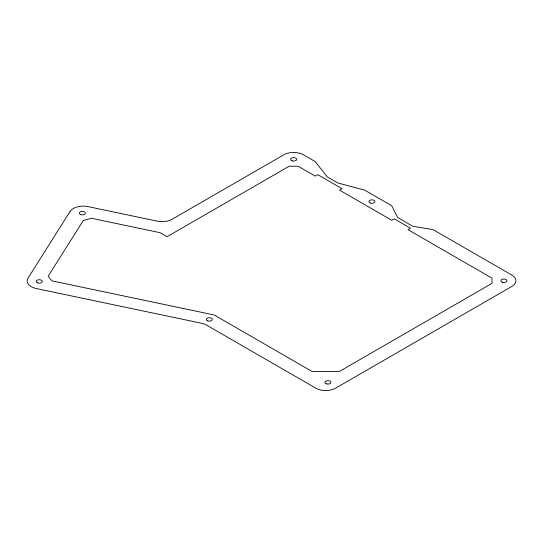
<?xml version="1.0" encoding="UTF-8"?>
<svg xmlns="http://www.w3.org/2000/svg" width="543" height="543" viewBox="0 0 543 543"><rect width="100%" height="100%" fill="white"/><g stroke="black" fill="none" stroke-linecap="round" stroke-linejoin="round"><path stroke-width="0.81" d="M70.061 211.444L27.992 278.172A14.016 8.091 0 0 0 36.367 288.543L201.507 323.248A14.016 8.091 0 0 1 206.625 325.135L315.802 388.17A14.016 8.091 0 0 0 335.622 388.17L511.757 286.48A14.016 8.091 0 0 0 511.757 275.036L433.178 229.675L412.768 226.248L397.625 217.499L391.727 205.736L364.726 190.152L337.841 182.984L327.443 176.984L315.035 161.461L303.551 154.83A14.016 8.091 0 0 0 283.731 154.83L172.063 219.304A14.016 8.091 0 0 1 157.361 221.184L88.02 206.611A14.016 8.091 0 0 0 70.061 211.444M83.317 220.465L48.184 276.19L51.985 280.887L214.22 314.988L312.232 371.575L339.199 371.575L491.999 283.351L491.999 278.165L408.01 229.675L410.528 228.223L394.238 218.815L391.727 220.268L339.558 190.152L342.07 188.699L317.77 174.663L315.252 176.115L298.175 166.26L289.147 166.239L167.081 236.707L160.144 232.703L91.462 218.272L83.317 220.465M370.428 203.075A3 1.731 0 0 0 374.935 201.575A3 1.731 0 0 0 370.428 200.075A3 1.731 0 0 0 370.428 203.075M292.148 160.857A3 1.731 0 0 0 296.654 159.357A3 1.731 0 0 0 292.148 157.857A3 1.731 0 0 0 292.148 160.857M80.846 214.628A3 1.731 0 0 0 85.353 213.127A3 1.731 0 0 0 80.846 211.621A3 1.731 0 0 0 80.846 214.628M37.603 282.889A3 1.731 0 0 0 42.273 281.559A3 1.731 0 0 0 37.942 279.889A3 1.731 0 0 0 37.603 282.889M207.82 320.927A3 1.731 0 0 0 212.327 319.427A3 1.731 0 0 0 207.82 317.926A3 1.731 0 0 0 207.82 320.927M326.458 383.853A3 1.731 0 0 0 330.965 382.353A3 1.731 0 0 0 326.458 380.853A3 1.731 0 0 0 326.458 383.853M502.431 282.258A3 1.731 0 0 0 506.931 280.758A3 1.731 0 0 0 502.431 279.258A3 1.731 0 0 0 502.431 282.258"/></g></svg>
